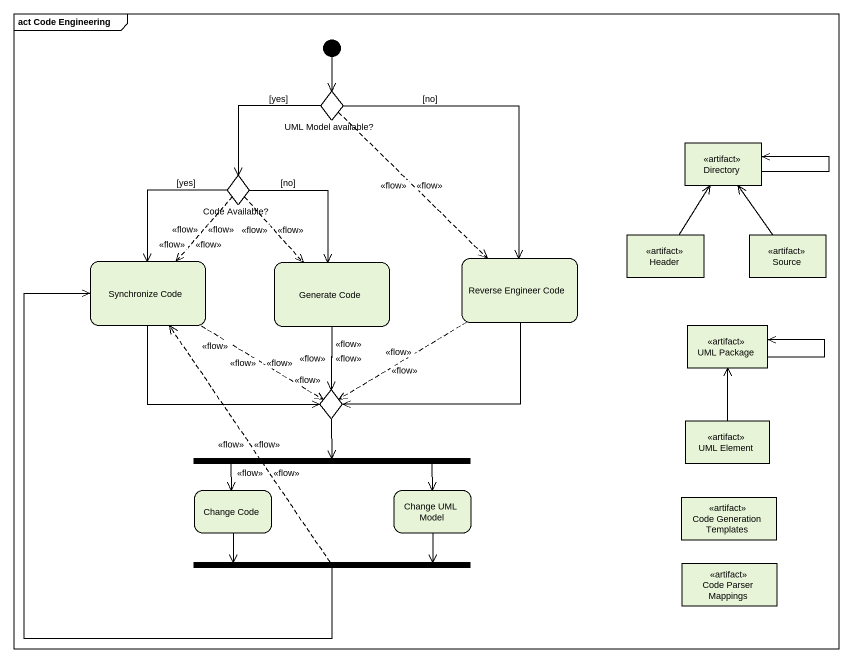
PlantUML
@startuml
mainframe act Code Engineering
hide empty description
state "UML Model available?" as UML_Model_available <<choice>>
state Directory <<artifact>>
state "Code Available?" as Code_Available <<choice>>
state "Header" as Header_ <<artifact>>
state Source <<artifact>>
state "Synchronize Code" as Synchronize_Code
state "Generate Code" as Generate_Code
state "Reverse Engineer Code" as Reverse_Engineer_Code
state "UML Package" as UML_Package <<artifact>>
state choice1 <<choice>>
state "UML Element" as UML_Element <<artifact>>
state fork1 <<fork>>
state "Change Code" as Change_Code
state "Change UML Model" as Change_UML_Model
state "Code Generation Templates" as Code_Generation_Templates <<artifact>>
state fork2 <<fork>>
state "Code Parser Mappings" as Code_Parser_Mappings <<artifact>>
[*] --> UML_Model_available
UML_Model_available --> Code_Available : [yes]
UML_Model_available -[dashed]-> Reverse_Engineer_Code : <<flow>>
UML_Model_available -[dashed]-> Reverse_Engineer_Code : <<flow>>
UML_Model_available --> Reverse_Engineer_Code : [no]
Directory --> Directory
Code_Available -[dashed]-> Synchronize_Code : <<flow>>
Code_Available -[dashed]-> Synchronize_Code : <<flow>>
Code_Available -[dashed]-> Synchronize_Code : <<flow>>
Code_Available -[dashed]-> Synchronize_Code : <<flow>>
Code_Available --> Synchronize_Code : [yes]
Code_Available -[dashed]-> Generate_Code : <<flow>>
Code_Available -[dashed]-> Generate_Code : <<flow>>
Code_Available --> Generate_Code : [no]
Header_ -up-> Directory
Source -up-> Directory
Synchronize_Code -[dashed]-> choice1 : <<flow>>
Synchronize_Code -[dashed]-> choice1 : <<flow>>
Synchronize_Code -[dashed]-> choice1 : <<flow>>
Synchronize_Code -[dashed]-> choice1 : <<flow>>
Synchronize_Code --> choice1
Generate_Code -[dashed]-> choice1 : <<flow>>
Generate_Code -[dashed]-> choice1 : <<flow>>
Generate_Code -[dashed]-> choice1 : <<flow>>
Generate_Code --> choice1
Reverse_Engineer_Code -[dashed]-> choice1 : <<flow>>
Reverse_Engineer_Code -[dashed]-> choice1 : <<flow>>
Reverse_Engineer_Code --> choice1
UML_Package --> UML_Package
choice1 --> fork1
UML_Element -up-> UML_Package
fork1 -left-> Change_Code
fork1 -right-> Change_UML_Model
Change_Code -right-> fork2
Change_UML_Model -left-> fork2
fork2 -up-> Synchronize_Code
fork2 -up[dashed]-> Synchronize_Code : <<flow>>
fork2 -up[dashed]-> Synchronize_Code : <<flow>>
fork2 -up[dashed]-> Synchronize_Code : <<flow>>
fork2 -up[dashed]-> Synchronize_Code : <<flow>>
@enduml
